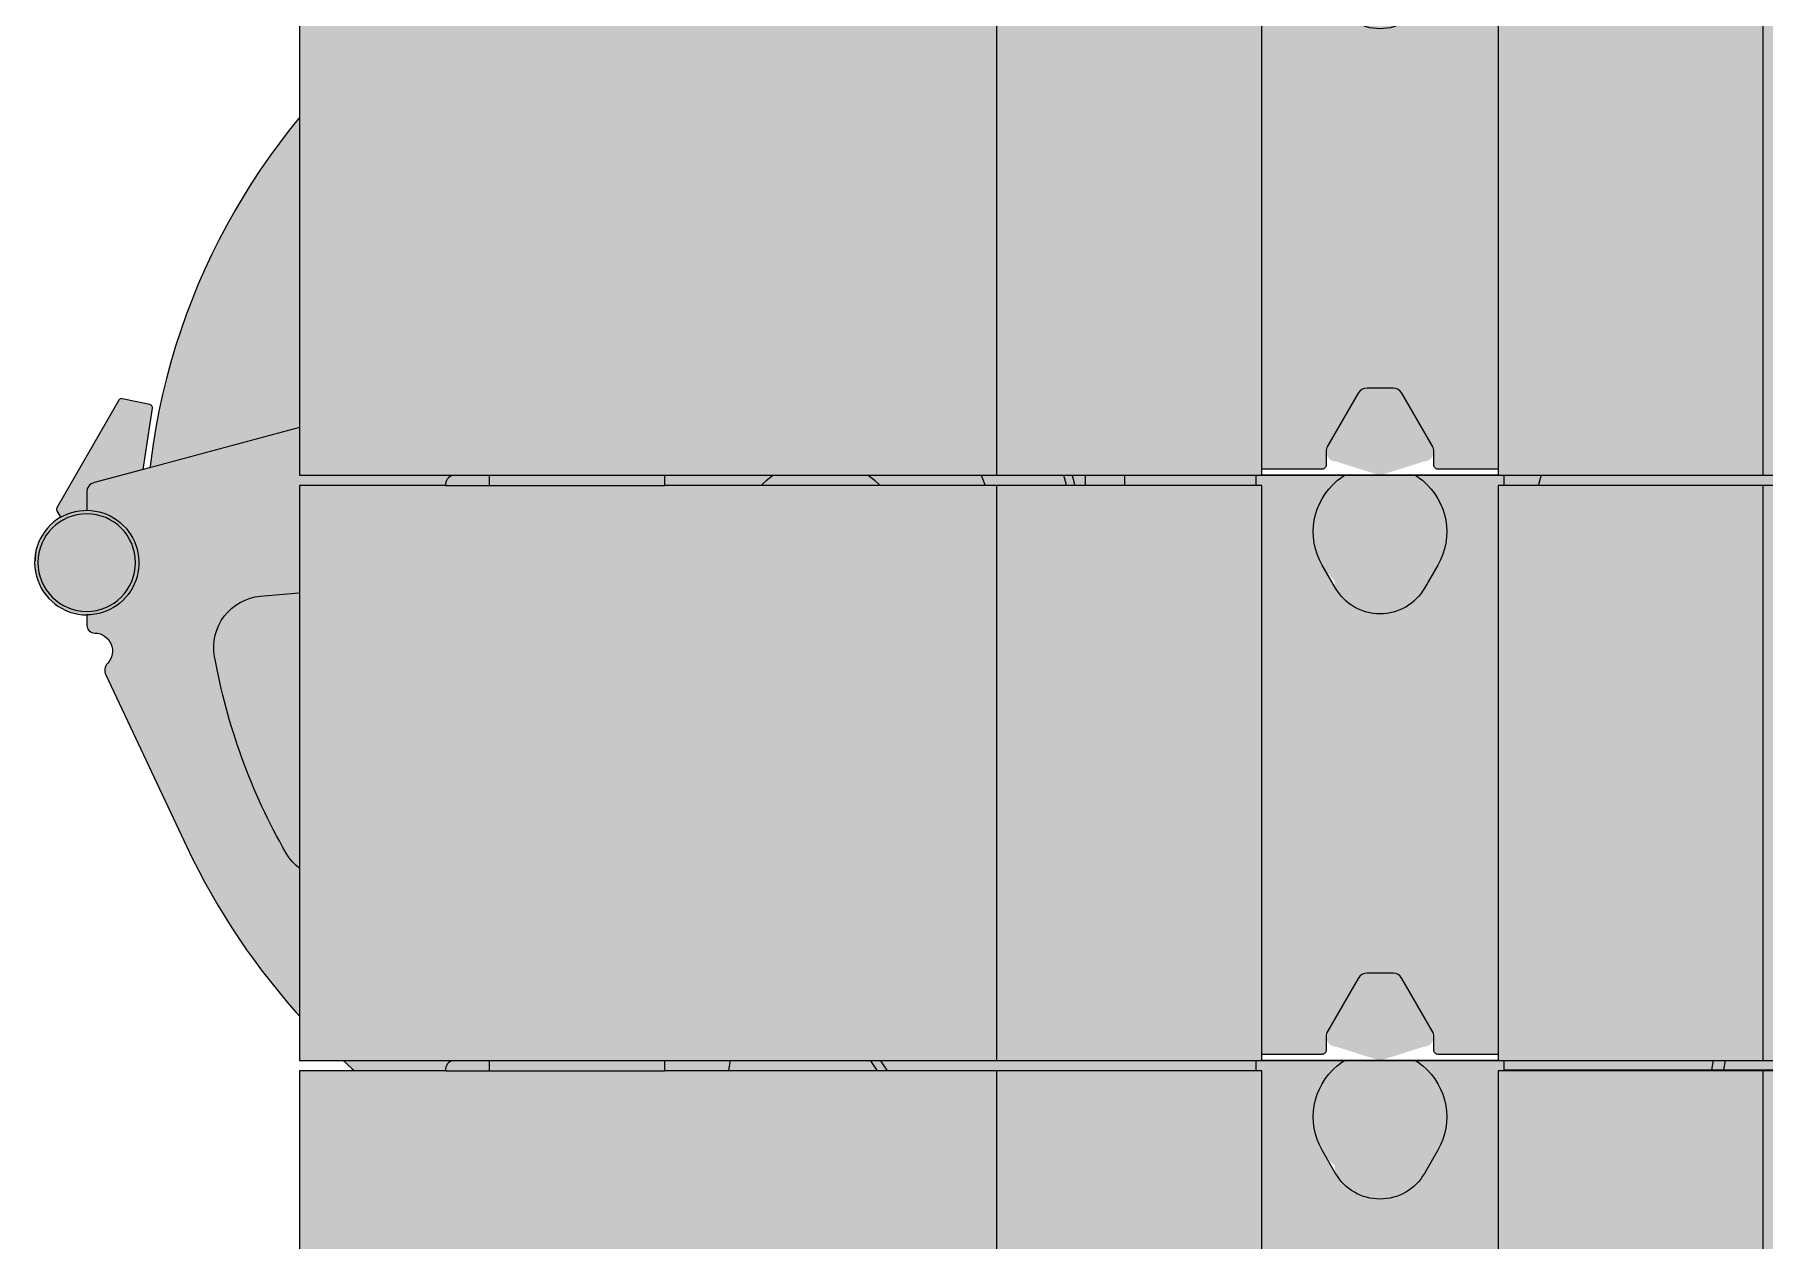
# Model space of a CAD drawing. Header units: millimetres. Extents: x -9400 to 16593, y -27108 to 22430.
# Drawn here: x -9176 to -7490, y 4235 to 5409 of the extents above; entities that cross this region are included whole.
import ezdxf
from ezdxf.enums import TextEntityAlignment as Align

# ---------------------------------------------------------------- set-up
doc = ezdxf.new("R2010")
doc.units = ezdxf.units.MM
doc.set_wipeout_variables(frame=1)
doc.layers.add('Техника LTM 11200-9.1', color=250, linetype='Continuous')
doc.layers.add('Техника LTM 11200-9.1 Штрих', color=7, linetype='Continuous', true_color=0xffd452)
doc.styles.add('arial', font='arial.ttf')

# ---------------------------------------------------------------- blocks, each defined once
blk = doc.blocks.new('LTM 11200-9.1-20240608.130359')
at = {"color": 0, "linetype": 'ByBlock', "lineweight": -2, "ltscale": 50, "transparency": 16777216}
blk.add_wipeout([(663.11405124261, -28.500035047523852), (866.3357770447873, -28.500035047523852), (866.3357770447873, -28.500035047523852), (885.3532714190246, -22.137040465102473), (901.8095068945964, -10.676451200033853), (914.3727092565115, 4.954247400593431), (922.0261606176099, 23.490090370185726), (922.0261606176099, 23.49009037018527), (922.0261606176099, 23.49009037018527), (926.49285737346, 38.6465659824587), (929.8406474686159, 54.088794913961465), (932.0516487619343, 69.73429286625128), (933.11405124261, 85.49948978424777), (933.11405124261, 395.4998559951855), (933.11405124261, 395.4998559951855), (931.2951868913296, 418.2232609785385), (926.7149207420866, 440.55446254871686), (919.4418179003814, 462.1591698279142), (909.58475436761, 482.7139673233107), (909.58475436761, 482.7139673233107), (901.5335856298905, 493.0545790668075), (891.2996510885717, 501.24091848543526), (879.4433818180007, 506.82468497918217), (866.61405124261, 509.50010013581027), (-579.8060359148402, 509.50010013581027), (-579.8060359148402, 509.50010013581027), (-595.873261927001, 508.12588640328727), (-611.8121536618142, 505.67722444736114), (-627.5509426066109, 502.16513992963564), (-643.0187612573901, 497.605446815498), (-867.22383938239, 403.3775415420605), (-867.22383938239, 403.3775415420605), (-894.4313774304507, 384.8007366827112), (-915.4508945467288, 359.4328888114885), (-928.6476569975566, 329.2469108376772), (-932.99532375739, 296.5904321670605), (-932.99532375739, 296.5904321670605), (-932.99532375739, 85.50010013581027), (-932.99532375739, 85.50010013581027), (-929.7457363804692, 53.498314109658395), (-917.3124361257088, 23.83205091796458), (-896.7744596335377, -0.9240725384836423), (-869.9142161357171, -18.621570842527717), (-839.0627992526962, -27.724548558304605), (-831.7228628198901, -28.5001440048145), (-550.88692531989, -28.50012353494094), (-550.8869253198884, 9.49987646505906), (-830.2193551960789, 9.499856104774153), (-830.2193551960789, 9.499856104774153), (-855.2026674764546, 16.460045361188804), (-876.0348106485927, 31.907761627336868), (-889.9508960994121, 53.79274946624969), (-895.1039498577907, 79.21038436698586), (-894.9953237573902, 84.51933420476053), (-894.9953237573902, 296.7475320628855), (-894.9953237573902, 296.7475320628855), (-892.1433431290063, 318.6815717605705), (-883.4036318235228, 339.0003644722724), (-869.4420597423057, 356.155841614727), (-851.3223451592986, 368.84094446786344), (-851.3223451592986, 368.84094446786344), (-629.714922913705, 461.97711857185277), (-629.714922913705, 461.97711857185277), (-617.2370009129315, 465.58059221053713), (-604.5535832880505, 468.37603082995656), (-591.716938710945, 470.3519143597091), (-578.779967305487, 471.5001001358105), (864.4693119527655, 471.5001001358105), (864.4693119527655, 471.5001001358105), (868.1201855672633, 470.52488418405324), (871.48705355553, 468.8090391295143), (874.4215676589118, 466.4281671718795), (876.7944296516541, 463.48717239714847), (876.7944296516541, 463.487172397148), (876.7944296516541, 463.487172397148), (884.4401684461278, 447.3519396265956), (890.0916049595601, 430.4148701159663), (893.6668369816593, 412.9214206487686), (895.1140512426098, 395.1251112236059), (895.1140512426098, 86.1117387830418), (895.1140512426098, 86.11173878304157), (894.1693455879326, 72.85662884691533), (892.2394854759656, 59.708775480642544), (889.3352030119703, 46.741294940379476), (885.4726491412509, 34.02630041468001), (885.4726491412509, 34.02630041468001), (885.4726491412509, 34.02630041468001), (882.4505947661108, 25.70388150234521), (877.2940778154235, 18.50625674580465), (870.3859847216871, 12.967870788961363), (862.2392615578644, 9.499964952476148), (862.2392615578644, 9.499964952476148), (663.11405124261, 9.499964952476148), (663.11405124261, 471.5001001358105), (625.1140512426098, 471.5001001358105), (625.1140512426098, 9.499962182692116), (-512.8869253198883, 9.49987923484332), (-512.8869253198902, 471.5001001358105), (-550.88692531989, 471.5001001358105), (-550.88692531989, -509.5000834464955), (-512.8869253198902, -509.5001001358105), (-512.8869253198902, -28.50012076515486), (625.1140512426098, -28.50003781730811), (625.1140512426098, -434.50010347364173), (663.11405124261, -434.50010347364173)], dxfattribs=at)
at = {"layer": 'Техника LTM 11200-9.1 Штрих', "ltscale": 50, "true_color": 0xd6d6d6, "transparency": 16777216}
h = blk.add_hatch(color=254, dxfattribs=at)
h.dxf.hatch_style = 1
edge = h.paths.add_edge_path()
edge.add_line((663.11405124261, -434.5001034736415), (663.11405124261, -28.50003504752385))
edge.add_line((663.11405124261, -28.50003504752385), (866.3357770447874, -28.50003504752385))
edge.add_arc((853.7047539181737, 40.85202893747203), 70.4929182556944, 280.3220850727277, 345.7417191003494)
edge.add_arc((717.0176829001904, 92.14363459827887), 216.1984853579981, 341.4852557941902, 358.2389265920993)
edge.add_line((933.11405124261, 85.499489784248), (933.11405124261, 395.4998559951855))
edge.add_arc((746.8288306111174, 392.0234031373524), 186.3176565712349, 1.069129140161881, 29.12734800336432)
edge.add_arc((861.6744782827749, 453.7157861874776), 56.00258086652521, 31.1848487420178, 84.93978788966976)
edge.add_line((866.61405124261, 509.5001001358105), (-579.8060359148403, 509.5001001358105))
edge.add_arc((-567.3718192132513, 269.5043339915464), 240.3176595927864, 92.96585110529305, 108.3474701016189)
edge.add_line((-643.01876125739, 497.605446815498), (-867.22383938239, 403.3775415420605))
edge.add_arc((-814.8653849922413, 297.4810454782034), 118.1332960038269, 116.3091944533534, 180.4319600741827)
edge.add_line((-932.99532375739, 296.5904321670605), (-932.99532375739, 85.5001001358105))
edge.add_arc((-823.9255488303661, 80.40959363869294), 109.1885024122451, 177.327829465067, 265.9049372616696)
edge.add_line((-831.72286281989, -28.5001440048145), (-550.88692531989, -28.50012353494094))
edge.add_line((-550.88692531989, -28.50012353494094), (-550.8869253198882, 9.49987646505906))
edge.add_line((-550.8869253198882, 9.49987646505906), (-830.219355196079, 9.499856104774153))
edge.add_arc((-823.9255488303661, 80.40959363869212), 71.18850241224507, 176.6904517720211, 264.9278329117557, ccw=False)
edge.add_line((-894.99532375739, 84.51933420476053), (-894.99532375739, 296.7475320628855))
edge.add_arc((-814.8653849922422, 297.4810454782038), 80.13329600382596, 117.0619718309747, 180.5244737448644, ccw=False)
edge.add_line((-851.3223451592985, 368.8409444678637), (-629.7149229137049, 461.9771185718528))
edge.add_arc((-567.3718192132505, 269.5043339915465), 202.3176595927864, 93.23246924047311, 107.94745379422741, ccw=False)
edge.add_line((-578.7799673054869, 471.5001001358105), (864.4693119527656, 471.5001001358105))
edge.add_arc((861.6744782827742, 453.715786187474), 18.00258086652892, 32.87287973958388, 81.06892016881028, ccw=False)
edge.add_arc((746.8288306111174, 392.0234031373538), 148.3176565712349, 1.198291173293228, 28.804934475665675, ccw=False)
edge.add_line((895.11405124261, 395.1251112236059), (895.11405124261, 86.1117387830418))
edge.add_arc((717.0176829001985, 92.14363459827393), 178.1984853579899, 340.9654529321425, 358.0602068354652, ccw=False)
edge.add_arc((853.7047539181746, 40.85202893747255), 32.49291825569438, 285.22780551301867, 347.8736516238349, ccw=False)
edge.add_line((862.2392615578647, 9.499964952476148), (663.11405124261, 9.499964952476148))
edge.add_line((663.11405124261, 9.499964952476148), (663.11405124261, 471.5001001358105))
edge.add_line((663.11405124261, 471.5001001358105), (625.11405124261, 471.5001001358105))
edge.add_line((625.11405124261, 471.5001001358105), (625.11405124261, 9.499962182691888))
edge.add_line((625.11405124261, 9.499962182691888), (-512.8869253198882, 9.49987923484332))
edge.add_line((-512.8869253198882, 9.49987923484332), (-512.88692531989, 471.5001001358105))
edge.add_line((-512.88692531989, 471.5001001358105), (-550.88692531989, 471.5001001358105))
edge.add_line((-550.88692531989, 471.5001001358105), (-550.88692531989, -509.5000834464954))
edge.add_line((-550.88692531989, -509.5000834464954), (-512.88692531989, -509.5001001358105))
edge.add_line((-512.88692531989, -509.5001001358105), (-512.88692531989, -28.50012076515486))
edge.add_line((-512.88692531989, -28.50012076515486), (625.11405124261, -28.50003781730811))
edge.add_line((625.11405124261, -28.50003781730811), (625.11405124261, -434.5001034736415))
edge.add_line((625.11405124261, -434.5001034736415), (663.11405124261, -434.5001034736415))
at = {"color": 0, "linetype": 'ByBlock', "lineweight": -2, "ltscale": 50, "transparency": 16777216}
blk.add_line((625.11405124261, 9.499962182691888), (625.11405124261, 9.499964952476148), dxfattribs=at)
for points in [[(-578.7799673054869, 471.5001001358105), (864.4693119527656, 471.5001001358105, -0.2134507588765187), (876.7944296516544, 463.4871723971482, -0.1210427082333016), (895.11405124261, 395.1251112236059), (895.11405124261, 86.1117387830418, -0.07472857462661776), (885.4726491412512, 34.02630041468001, -0.2803616929372928), (862.2392615578647, 9.499964952476148), (663.11405124261, 9.499964952476148), (663.11405124261, 471.5001001358105), (625.11405124261, 471.5001001358105), (625.11405124261, 9.499962182691888), (-512.8869253198882, 9.49987923484332)], [(-512.88692531989, -28.50012076515486), (625.11405124261, -28.50003781730811), (625.11405124261, -434.5001034736415), (663.11405124261, -434.5001034736415), (663.11405124261, -28.50003504752385), (866.3357770447874, -28.50003504752385, 0.2934610371530077), (922.02616061761, 23.4900903701855, 0.07323217318538434), (933.11405124261, 85.499489784248), (933.11405124261, 395.4998559951855, 0.1230424263979507), (909.58475436761, 482.7139673233105, 0.2389481382671551), (866.61405124261, 509.5001001358105), (-579.8060359148403, 509.5001001358105, 0.06721592717904355)]]:
    blk.add_lwpolyline(points, format="xyb", dxfattribs=at)
for points in [[(625.11405124261, -28.50003781730811), (625.11405124261, 9.499962182691888)], [(663.11405124261, -28.50003504752385), (663.11405124261, 9.499964952476148)]]:
    blk.add_lwpolyline(points, dxfattribs=at)
blk = doc.blocks.new('LTM 11200-9.1-20240608.130851')
at = {"color": 0, "linetype": 'ByBlock', "lineweight": -2, "ltscale": 50, "transparency": 16777216}
blk.add_wipeout([(1058.2404622194922, 879.0006131459648), (1044.0302557499924, 956.8583137556751), (1020.5751122950926, 1032.4467239628439), (988.214360581834, 1104.6722960318134), (947.4161679742763, 1172.4901328602896), (898.7707674330367, 1234.919104646789), (842.9819185353603, 1291.0560430279415), (780.8567260903008, 1340.0888073371407), (713.2939636444823, 1381.308033953212), (641.2710708038564, 1414.1173987596944), (565.8300124829574, 1438.0422442463396), (488.06220465781007, 1452.7364464434004), (409.09272470365136, 1457.9874223438273), (330.064034748646, 1453.7192053703347), (252.11945352003576, 1439.9935443941304), (176.38661579775126, 1417.0090104056576), (103.96115876980974, 1385.09812376127), (35.89087130119469, 1344.7225435663395), (-26.839464569117183, 1296.4663887906531), (-83.32232060286867, 1241.0277877404133), (-132.74055169606964, 1179.2087781417786), (-174.3792176275403, 1111.9037039527952), (-207.63592619561467, 1040.086276768613), (-232.02954810745058, 964.7954890043751), (-247.20717754146693, 887.120582651674), (-252.94923768351038, 808.1852910676033), (-249.1726573742705, 729.1315817725614), (-235.93207291095706, 651.1031354519597), (-213.41903761661177, 575.2288001733378), (-181.95925061232316, 502.60626018896437), (-142.00784488406651, 434.2861555895612), (-94.14280281235233, 371.25688255226396), (-39.05659442308985, 314.4302940796848), (22.4538406697651, 264.6285080994128), (89.49862269720131, 222.57201377296326), (161.10780574591294, 188.86924808180322), (236.24541009677972, 164.00779348739673), (313.8244098833304, 148.3473240099055), (392.7224592417141, 142.11440177558018), (471.79812943983836, 145.3991993118915), (549.9074220809423, 158.1541950094013), (625.9203194828526, 180.19486062330168), (698.7371327963558, 211.20233086844632), (767.304411352248, 250.72801648648135), (830.6301830743954, 298.2000940472079), (887.7983054736808, 352.9317785953506), (937.9817196050876, 414.1312594612275), (980.4544152411138, 480.9131554926115), (1014.6019341597555, 552.3113239833934), (1039.9302595945612, 627.2928379905519), (1056.0729632418881, 704.7729298276919), (1062.7965064286443, 783.63068454562), (1063.000150728079, 799.9999999999999)], dxfattribs=at)
at = {"layer": 'Техника LTM 11200-9.1 Штрих', "ltscale": 50, "true_color": 0xadadad, "transparency": 16777216}
h = blk.add_hatch(color=253, dxfattribs=at)
h.dxf.hatch_style = 1
edge = h.paths.add_edge_path()
edge.add_arc((405, 800), 658.0001507280786, 0, 360)
at = {"color": 0, "linetype": 'ByBlock', "lineweight": -2, "ltscale": 50, "transparency": 16777216}
blk.add_circle((405, 800), 658.0001507280786, dxfattribs=at)
blk.add_wipeout([(1022.8146851898641, 508.8058813024984), (984.1908195091744, 438.0234888882769), (937.4941594154843, 372.28634556659654), (883.3755655992832, 312.51069936048907), (822.5893460832145, 259.52970660888855), (755.9827426341864, 214.08181938643702), (746.5000000000001, 208.50464921478124), (570.1669743651873, 106.69872939752531), (570.1669743651873, 106.69872939752531), (564.3011459834474, 103.80602296116604), (558.1079266203194, 101.70370827226702), (551.6932839761935, 100.42775651802822), (545.1669743651875, 99.99999958672583), (333.2037587267697, 99.99999958672583), (333.2037587267697, 99.99999958672583), (322.7616633491655, 100.68441067681943), (312.4982351185676, 102.72593348359828), (302.58908413756234, 106.08963698582147), (293.2037587267697, 110.71796728397044), (249.80724037729686, 135.77295883494662), (247.1085948277472, 137.84353386905786), (238.00004300582822, 124.33952006930485), (231.06887776225648, 128.37000860151602), (231.06887776225648, 128.37000860151602), (227.04815571655843, 120.46910382345732), (225.50952286565047, 111.73851901882813), (226.58707054291403, 102.93912170515205), (230.18689083214878, 94.83777638687775), (230.18689083214878, 94.83777638687775), (237.33610094235684, 76.12090898145584), (236.5632686927235, 56.10004334118048), (227.99249002392452, 37.98998857366246), (213.00000000085885, 24.698729281168426), (149.59075555553153, -11.910615071800066), (149.59075555553153, -11.910615071800066), (140.45979071918038, -17.86869502349964), (132.03173479397645, -24.785421769234745), (124.40677480764464, -32.57857394023563), (117.67555112663854, -41.15551181513001), (98.29824531744816, -68.82917248255376), (98.29824531744816, -68.82917248255376), (75.26067977540669, -93.46566269314076), (46.2770706606168, -110.71780686948091), (13.637296342668861, -119.22258249695233), (-20.07990590306767, -118.30806146368832), (-52.21067555460385, -108.04649639786635), (-80.21648974779363, -89.24861227819156), (-84.81372132690736, -84.89188827354519), (-266.21197882881097, 96.50635134539334), (-336.9998161347902, 165.94530796751496), (-866.0808936206032, 165.94529501162287), (-1167.4151198584586, 90.81423419382213), (-1167.4151198584586, 90.81423419382213), (-1189.9263396927408, 83.5541538481209), (-1211.252911146627, 73.3247288850198), (-1231.0052360360235, 60.31283253909305), (-1248.8224748361538, 44.75616880317125), (-1394.2893218785466, -100.71067823920794), (-1394.2893218785466, -100.71067823920794), (-1419.1402423043805, -118.86440595526665), (-1448.3346599652068, -128.60155407189723), (-1479.107495437005, -128.99989190038445), (-1508.5441732289949, -120.02169182628722), (-1533.8566688284163, -102.51730259017745), (-1552.647569772184, -78.144610541053), (-1563.137140832761, -49.21201689711779), (-1564.999999997206, -30.00000012056239), (-1564.999999997206, 32.03240227841911), (-1564.999999997206, 32.03240227841911), (-1564.5717846438058, 45.11302812434451), (-1563.2889722704817, 58.13764072222398), (-1561.1570560767468, 71.05046668143518), (-1558.185165255025, 83.79621129890461), (-1558.185165255025, 83.79621129890461), (-1497.3627447226027, 310.7885749652339), (-1497.3627447226027, 414.31619300623424), (-1542.9555495745446, 584.470857173292), (-1542.9555495745446, 584.470857173292), (-1543.936053519791, 608.461679800803), (-1535.5973357940213, 630.9780459601386), (-1519.2269967959937, 648.5431522627202), (-1497.3528178603049, 658.4447306329009), (-1484.999999997206, 659.9999998794372), (-1214.1711635447755, 659.9999998800997), (-1212.266426014132, 664.0847226964108), (-586.4521676169243, 891.8624849330811), (-580.417075531681, 895.3493390504516), (-582.9999999933059, 918.7466979436579), (-582.9999999932043, 1116.6787891924034), (-582.9999999932043, 1116.6787891924034), (-584.0546843466733, 1126.894271376905), (-587.1742430436698, 1136.6787891924798), (-592.2270700942952, 1145.6195595252746), (-598.9999999933059, 1153.3393947521693), (-598.9999999933059, 1153.3393947521693), (-608.4134335164599, 1165.1949778063865), (-613.8473488286036, 1179.3243848934064), (-614.8036414664814, 1194.4324319095174), (-611.1946520530619, 1209.134226890543), (-602.6337336723807, 1221.9451399321845), (-561.4805234425294, 1259.945262046793), (-463.7308086437405, 1325.943190667342), (-460.373381919082, 1320.9704966501597), (-290.7512852860382, 1435.4946878507328), (-290.7512852860382, 1435.4946878507328), (-270.56411008210773, 1443.4447842832144), (-248.90989242731666, 1442.095364497208), (-229.86591428386092, 1431.7005113250118), (-217.01797449290086, 1414.2174761443632), (-213.70944349130147, 1403.6885348039798), (-185.4872354327525, 1259.9452079621262), (-174.99933955306176, 1190.0000716171055), (-197.77568135003082, 1105.0000003118914), (-263.90168330304357, 922.218455406168), (-264.77506260671714, 904.9999188997974), (-248.1610642772283, 904.9998882795337), (-47.169552377104765, 949.5586309888606), (-48.035310832841816, 953.463815017298), (-39.522644188124104, 955.3512123411349), (-36.34876389497356, 964.1194641674813), (-39.832599257904576, 963.3470056844965), (-43.472375672790776, 965.0062863062774), (-43.472375672790776, 965.0062863062778), (-14.519369376413977, 1027.0118794895586), (22.75556361547754, 1084.4013343576655), (67.63156944735653, 1136.064805593982), (119.24079835456735, 1181.0031817463494), (176.5851878685158, 1218.347406880646), (183.60325356194545, 1222.1770722035), (207.91959879148646, 1359.464521062386), (207.91959879148646, 1359.464521062386), (216.63099661133242, 1381.6031213800295), (233.26160608738843, 1398.6157315399935), (255.19669777214574, 1407.8275624536225), (278.9875507847177, 1407.790294046417), (300.893674192233, 1398.5097858030774), (317.4709016196192, 1381.4451555164085), (324.9712084163622, 1364.470585244024), (349.345262915842, 1273.138480987691), (349.345262915842, 1273.138480987691), (416.97240093037453, 1276.0009091891645), (484.3326282172951, 1269.3508662494853), (550.0945321847912, 1253.319793989184), (612.9582919959926, 1228.2245555235947), (671.6813702552798, 1194.5611722860356), (725.1030724553241, 1152.9950198865774), (772.1674887536267, 1104.347676590717), (811.9443646215175, 1049.5806843651478), (843.6474878455501, 989.7765434626401), (855.1628487252749, 961.3810551581553), (851.3872958889551, 959.4188885699989), (849.6861621805294, 953.0699312872314), (849.6861621805294, 953.0699312872314), (851.8981973749048, 947.7762425973699), (853.8916018024654, 942.3964118905076), (855.6630313536405, 936.9394643012827), (857.209514301052, 931.4145543346242), (1065.1435528585716, 875.6988663762461), (1056.0825285997855, 935.3386157858765), (1056.0825285997855, 935.3386157858765), (1056.0718364792433, 936.5058050074301), (1056.5074066387501, 937.5887286596319), (1057.3233012576277, 938.423450751852), (1058.3960079420654, 938.8836087350649), (1085.4424885511692, 944.6325156586097), (1085.4424885511692, 944.6325156586097), (1086.3798090134253, 944.6816385424938), (1087.2864335528454, 944.4387092293057), (1088.0736154426916, 943.9275073328079), (1088.664299834971, 943.1980728563797), (1088.664299834971, 943.1980728563797), (1149.1339744502334, 838.4615241056019), (1149.1339744502334, 838.4615241056019), (1149.433675717747, 837.7379812409097), (1149.535898238879, 836.9615241056019), (1149.433675717747, 836.1850669702942), (1149.1339744502334, 835.4615241056019), (1145.4999998540152, 829.167295471547), (1145.4999998540152, 829.167295471547), (1161.6138842228509, 814.2902655188893), (1170.0033489849, 794.0269940487935), (1169.1216395659292, 772.1133937474976), (1159.131315570827, 752.5896462553444), (1141.8742798832418, 739.0553191962742), (1120.5321894556198, 734.0057186334905), (1120.0000000000002, 733.9999999995491), (1119.9500119273184, 723.9575171348117), (1119.9500119273184, 723.9575171348117), (1119.2556315460592, 721.0372419363359), (1117.5338633460915, 718.5784443411092), (1115.0271046165487, 716.927283531081), (1112.0882666962282, 716.3162164097305), (1112.0882666962282, 716.3162164097305), (1102.572187305355, 713.3164701606336), (1096.242173974358, 705.6038068228643), (1095.1559563197188, 695.6854210802587), (1099.666636636965, 686.785533013099), (1099.666636636965, 686.785533013099), (1101.372819154572, 684.3357618222624), (1102.2798164627127, 681.4915055831259), (1102.3067929916222, 678.5062568602), (1101.4513444749757, 675.6460740852347)], dxfattribs=at)
at = {"layer": 'Техника LTM 11200-9.1 Штрих', "ltscale": 50, "transparency": 16777216}
h = blk.add_hatch(color=256, dxfattribs=at)
h.dxf.hatch_style = 1
edge = h.paths.add_edge_path()
edge.add_line((-580.4170755316809, 895.3493390504518), (-582.9999999933061, 918.7466979436576))
edge.add_line((-582.9999999933061, 918.7466979436576), (-582.9999999932043, 1116.678789192403))
edge.add_arc((-632.9999999932181, 1116.678789192422), 50.00000000001387, 359.9999999999787, 407.1563569565559)
edge.add_arc((-565.000120573197, 1190.000552019079), 50.00032252627066, 157.5007692112082, 227.1568881668728, ccw=False)
edge.add_line((-611.1946520530619, 1209.134226890543), (-602.6337336723809, 1221.945139932184))
edge.add_line((-602.6337336723809, 1221.945139932184), (-561.4805234425294, 1259.945262046793))
edge.add_line((-561.4805234425294, 1259.945262046793), (-463.7308086437406, 1325.943190667342))
edge.add_line((-463.7308086437406, 1325.943190667342), (-460.373381919082, 1320.970496650159))
edge.add_line((-460.373381919082, 1320.970496650159), (-290.7512852860382, 1435.494687850733))
edge.add_arc((-262.772729246958, 1394.05557104104), 49.99999999999322, 11.108017301250584, 124.0261430752096, ccw=False)
edge.add_line((-213.7094434913015, 1403.68853480398), (-185.4872354327526, 1259.945207962126))
edge.add_line((-185.4872354327526, 1259.945207962126), (-174.9993395530619, 1190.000071617105))
edge.add_line((-174.9993395530619, 1190.000071617105), (-197.7756813500309, 1105.000000311891))
edge.add_line((-197.7756813500309, 1105.000000311891), (-263.9016833030437, 922.2184554061678))
edge.add_line((-263.9016833030437, 922.2184554061678), (-264.7750626067173, 904.9999188997972))
edge.add_line((-264.7750626067173, 904.9999188997972), (-248.1610642772284, 904.9998882795335))
edge.add_line((-248.1610642772284, 904.9998882795335), (-47.16955237710499, 949.5586309888604))
edge.add_line((-47.16955237710499, 949.5586309888604), (-48.03531083284179, 953.4638150172977))
edge.add_line((-48.03531083284179, 953.4638150172977), (-39.5226441881241, 955.3512123411347))
edge.add_line((-39.5226441881241, 955.3512123411347), (-36.34876389497367, 964.119464167481))
edge.add_line((-36.34876389497367, 964.119464167481), (-39.8325992579048, 963.3470056844963))
edge.add_line((-39.8325992579048, 963.3470056844963), (-43.4723756727908, 965.0062863062776))
edge.add_arc((415.8026127566113, 788.314055984792), 492.0911086910719, 118.15526594256019, 158.9572722602886, ccw=False)
edge.add_line((183.6032535619452, 1222.1770722035), (207.9195987914864, 1359.464521062386))
edge.add_arc((267.0000000040711, 1349.000000406384), 59.99999999999896, 14.94211658299082, 169.9557513558511, ccw=False)
edge.add_line((324.9712084163621, 1364.470585244024), (349.3452629158419, 1273.138480987691))
edge.add_arc((403.468572449409, 794.7359564100223), 481.4543676789662, 20.250701444889614, 96.45462241513741, ccw=False)
edge.add_line((855.1628487252747, 961.3810551581555), (851.3872958889551, 959.4188885699987))
edge.add_line((851.3872958889551, 959.4188885699987), (849.6861621805292, 953.0699312872312))
edge.add_arc((721.5736582162062, 896.427483081672), 140.0756246130215, 14.464063967173502, 23.851684483171596, ccw=False)
edge.add_line((857.209514301052, 931.414554334624), (1065.143552858572, 875.6988663762459))
edge.add_line((1065.143552858572, 875.6988663762459), (1056.082528599785, 935.3386157858768))
edge.add_arc((1059.019743014527, 935.9491659328432), 3.000000000021402, 102.00000000008919, 191.7426827601826, ccw=False)
edge.add_line((1058.396007942065, 938.8836087350646), (1085.442488551169, 944.6325156586099))
edge.add_arc((1086.066223623565, 941.6980728563182), 3.000000000076388, 30.000000000509317, 101.99999999856522, ccw=False)
edge.add_line((1088.664299834971, 943.1980728563794), (1149.133974450233, 838.4615241056017))
edge.add_arc((1146.535898238875, 836.9615241056017), 3.000000000003791, -29.99999999995822, 29.99999999995822, ccw=False)
edge.add_line((1149.133974450233, 835.4615241056017), (1145.499999854015, 829.1672954715468))
edge.add_arc((1119.717291720084, 785.0757513592317), 51.07653375991452, -89.6828666162587, 59.682866743838076, ccw=False)
edge.add_line((1120, 733.9999999995489), (1119.950011927318, 723.9575171348115))
edge.add_arc((1111.958010018946, 724.3151559143179), 8.000000000001785, 270.9329359570003, 357.4377469804834, ccw=False)
edge.add_arc((1112.373203177852, 698.8185362434557), 17.49999999999425, 90.93293595723071, 223.440441615247)
edge.add_arc((1092.405741470709, 679.9095311671821), 10.00000000001979, -25.23587212120958, 43.44044161510902, ccw=False)
edge.add_line((1101.451344474975, 675.6460740852344), (1022.814685189864, 508.8058813024982))
edge.add_arc((404.9999999999447, 799.9999999996116), 683.0000000000784, 300.00000000000153, 334.76412787873187, ccw=False)
edge.add_line((746.5, 208.5046492147812), (570.1669743651873, 106.6987293975253))
edge.add_arc((545.1669743652722, 149.9999995862693), 49.9999999995437, 269.9999999999028, 300.0000000001897, ccw=False)
edge.add_line((545.1669743651873, 99.99999958672561), (333.2037587267696, 99.99999958672561))
edge.add_arc((333.2037587267549, 179.9999995866729), 79.99999999994725, 239.99999999999028, 270.00000000001046, ccw=False)
edge.add_line((293.2037587267696, 110.7179672839702), (249.8072403772967, 135.7729588349466))
edge.add_line((249.8072403772967, 135.7729588349466), (247.1085948277469, 137.8435338690579))
edge.add_line((247.1085948277469, 137.8435338690579), (238.000043005828, 124.3395200693049))
edge.add_line((238.000043005828, 124.3395200693049), (231.0688777622563, 128.370008601516))
edge.add_arc((255.5289223529326, 110.9489289364267), 30.02978185194257, 144.5405421442177, 212.4460897317829)
edge.add_arc((188.0000002987952, 67.99999959577755), 49.99999995962036, -60.00000036751169, 32.46304606375372, ccw=False)
edge.add_line((213.0000000008586, 24.6987292811682), (149.5907555555314, -11.91061507179984))
edge.add_arc((199.5907555558192, -98.51315545055843), 100.0000000004165, 120.0000000000526, 144.9999999999406)
edge.add_line((117.6755511266383, -41.15551181513001), (98.29824531744816, -68.82917248255399))
edge.add_arc((2.792403641649344e-09, -1.203608661626276e-07), 120.0000000000197, 225.0263905758951, 324.9999999999672, ccw=False)
edge.add_line((-84.8137213269074, -84.89188827354519), (-266.211978828811, 96.50635134539334))
edge.add_line((-266.211978828811, 96.50635134539334), (-336.9998161347903, 165.945307967515))
edge.add_line((-336.9998161347903, 165.945307967515), (-866.0808936206031, 165.9452950116229))
edge.add_line((-866.0808936206031, 165.9452950116229), (-1167.415119858459, 90.8142341938219))
edge.add_arc((-1125.078788128738, -78.98751790406993), 174.9999999995511, 103.9999999999621, 135.0000000000405)
edge.add_line((-1248.822474836154, 44.75616880317102), (-1394.289321878547, -100.7106782392075))
edge.add_arc((-1464.999999997211, -30.00000012056844), 99.9999999999954, 179.9999999999967, 315.00000000001006, ccw=False)
edge.add_line((-1564.999999997206, -30.00000012056262), (-1564.999999997206, 32.03240227841889))
edge.add_arc((-1364.999999823274, 32.03240225552118), 200.0000001739318, 165.0000000065658, 179.9999999934403, ccw=False)
edge.add_line((-1558.185165255025, 83.79621129890438), (-1497.362744722603, 310.7885749652341))
edge.add_line((-1497.362744722603, 310.7885749652341), (-1497.362744722603, 414.3161930062342))
edge.add_line((-1497.362744722603, 414.3161930062342), (-1542.955549574544, 584.4708571732917))
edge.add_arc((-1483.583199471746, 598.9128505996747), 61.10357707087991, 91.32862869935201, 193.6713713006494, ccw=False)
edge.add_line((-1484.999999997206, 659.9999998794374), (-1214.171163544775, 659.9999998800995))
edge.add_line((-1214.171163544775, 659.9999998800995), (-1212.266426014132, 664.0847226964106))
edge.add_line((-1212.266426014132, 664.0847226964106), (-586.4521676169243, 891.8624849330809))
edge.add_line((-586.4521676169243, 891.8624849330809), (-580.4170755316809, 895.3493390504518))
edge = h.paths.add_edge_path(flags=16)
edge.add_arc((-1483.583199471745, 598.9128505996723), 23.68590583330883, 0, 360)
edge = h.paths.add_edge_path(flags=16)
edge.add_arc((-564.9998938104254, 1190.000396555639), 24.98532544525852, 0, 360)
edge = h.paths.add_edge_path(flags=16)
edge.add_arc((-262.772729252727, 1394.05557102483), 40.00000000000058, 0, 360)
edge = h.paths.add_edge_path(flags=16)
edge.add_arc((404.9999999999059, 799.9999999995792), 600.0000000000871, 330.2159085704574, 349.7840914295442)
edge.add_arc((946.2805206745068, 702.4530987759396), 49.99999999999473, 349.784091429557, 444.9999999999921)
edge.add_line((950.6383078118961, 752.262833680521), (876.4853850729269, 758.7503737875377))
edge.add_arc((869.5129256531076, 679.0547979402111), 79.9999999999876, 84.99999999999444, 165.4059317731501)
edge.add_arc((404.9999999995454, 799.9999999997111), 400.0000000004761, 334.5940682268666, 345.40593177313633, ccw=False)
edge.add_arc((838.5796227883003, 594.0662468099813), 79.99999999999015, 154.5940682268698, 235.0000000000138)
edge.add_line((792.693507880238, 528.5340832668589), (853.6680526835553, 485.8392473566491))
edge.add_arc((882.3468745010952, 526.796849571106), 49.99999999999883, 235.0000000000164, 330.2159085704735)
edge = h.paths.add_edge_path(flags=16)
edge.add_arc((405.0000000001419, 799.9999999992107), 599.9999999996397, 285.215908570449, 304.7840914295528)
edge.add_arc((718.7670513541742, 348.2807979674775), 50.00000000001263, 304.7840914295592, 399.9999999999933)
edge.add_line((757.0692735101366, 380.4201784518082), (709.2226225994818, 437.4415965682128))
edge.add_arc((647.9390671499491, 386.0185877932582), 80.00000000003133, 40.00000000001059, 120.4059317731378)
edge.add_arc((405.0000000013254, 799.9999999965881), 399.9999999967466, 289.5940682268241, 300.40593177318897, ccw=False)
edge.add_arc((565.9699381023787, 347.7957551860823), 80.0000000000209, 109.5940682268652, 189.999999999987)
edge.add_line((487.1853178613783, 333.9039009727421), (500.1110239778354, 260.5985788687831))
edge.add_arc((549.3514116284765, 269.2809877521754), 50.00000000003817, 190.0000000000456, 285.2159085704087)
at = {"layer": 'Техника LTM 11200-9.1 Штрих', "ltscale": 50, "true_color": 0xadadad, "transparency": 16777216}
h = blk.add_hatch(color=253, dxfattribs=at)
h.dxf.hatch_style = 1
edge = h.paths.add_edge_path()
edge.add_arc((404.9999999999059, 799.9999999995792), 600.0000000000871, 330.2159085704574, 349.7840914295442)
edge.add_arc((946.2805206745068, 702.4530987759396), 49.99999999999473, 349.784091429557, 444.9999999999921)
edge.add_line((950.6383078118961, 752.262833680521), (876.4853850729269, 758.7503737875377))
edge.add_arc((869.5129256531076, 679.0547979402111), 79.9999999999876, 84.99999999999444, 165.4059317731501)
edge.add_arc((404.9999999995454, 799.9999999997111), 400.0000000004761, 334.5940682268666, 345.40593177313633, ccw=False)
edge.add_arc((838.5796227883003, 594.0662468099813), 79.99999999999015, 154.5940682268698, 235.0000000000138)
edge.add_line((792.693507880238, 528.5340832668589), (853.6680526835553, 485.8392473566491))
edge.add_arc((882.3468745010952, 526.796849571106), 49.99999999999883, 235.0000000000164, 330.2159085704735)
edge = h.paths.add_edge_path()
edge.add_arc((405.0000000001419, 799.9999999992107), 599.9999999996397, 285.215908570449, 304.7840914295528)
edge.add_arc((718.7670513541742, 348.2807979674775), 50.00000000001263, 304.7840914295592, 399.9999999999933)
edge.add_line((757.0692735101366, 380.4201784518082), (709.2226225994818, 437.4415965682128))
edge.add_arc((647.9390671499491, 386.0185877932582), 80.00000000003133, 40.00000000001059, 120.4059317731378)
edge.add_arc((405.0000000013254, 799.9999999965881), 399.9999999967466, 289.5940682268241, 300.40593177318897, ccw=False)
edge.add_arc((565.9699381023787, 347.7957551860823), 80.0000000000209, 109.5940682268652, 189.999999999987)
edge.add_line((487.1853178613783, 333.9039009727421), (500.1110239778354, 260.5985788687831))
edge.add_arc((549.3514116284765, 269.2809877521754), 50.00000000003817, 190.0000000000456, 285.2159085704087)
at = {"color": 0, "linetype": 'ByBlock', "lineweight": -2, "ltscale": 50, "transparency": 16777216}
for points in [[(-561.4805234425294, 1259.945262046793), (-463.7308086437406, 1325.943190667342)], [(399.1446562760393, 1163.724385838374), (422.4383700426697, 1076.79106139396)], [(-316.9999995073558, 899.7180285227641), (-316.9999995075341, 1068.000000302738), (-308.9999995075341, 1068.000000302738), (-308.9999995075341, 896.4698516043827)], [(-47.16955237710499, 949.5586309888604), (257.579877297685, 1017.11995301643), (259.3113942092023, 1009.309584959468), (-301.0064016893011, 885.0901202243112)], [(-248.1610642772284, 904.9998882795335), (-290.3469219265098, 895.6475061088131), (-301.1817210830086, 885.7192418774739)], [(-578.692605550852, 881.9166012864007), (-474.6631106426939, 290.9453741078032)], [(-463.1237032900099, 290.9453503207478), (-568.9684167261512, 891.2205493339152)], [(247.1086972399353, 137.843455291817), (543.5796963783068, 577.3800173208874), (536.9473957978771, 581.8535605486541), (232.8993325271003, 131.0837693632348)], [(492.2046209589826, 560.4072730444805), (502.8162513699499, 531.252058106722)], [(-336.9998161347903, 165.945307967515), (-111.9993395530619, 165.9452925643709), (-111.9993395530619, 315.945323081949), (-171.9993395530619, 315.945323081949), (-172.0000003730092, 290.945302047825), (-1288.000000375294, 290.9453020479414), (-1288.000316115562, 240.945323081949), (-1348.000316115562, 240.945323081949), (-1348.000316115562, 90.9452925643709), (-1288.000316115562, 90.9452925643709), (-1288.000316115562, 165.9452907220402), (-866.0808936206031, 165.9452950116229)], [(-172.0000003730092, 290.945302047825), (-172.0000003760215, 165.9453020682267)], [(-1288.000316115562, 240.945323081949), (-172.0000003730238, 240.945302047825)]]:
    blk.add_lwpolyline(points, dxfattribs=at)
for points in [[(-213.7094434913015, 1403.68853480398), (-185.4872354327526, 1259.945207962126), (-174.9993395530619, 1190.000071617105), (-197.7756813500309, 1105.000000311891), (-263.9016833030437, 922.2184554061678), (-264.7750626067173, 904.9999188997972), (-248.1610642772284, 904.9998882795335), (-47.16955237710499, 949.5586309888604), (-48.03531083284179, 953.4638150172977), (-39.5226441881241, 955.3512123411347), (-36.34876389497367, 964.119464167481), (-39.8325992579048, 963.3470056844963), (-43.4723756727908, 965.0062863062776, -0.1799374369169263), (183.6032535619452, 1222.1770722035), (207.9195987914864, 1359.464521062386, -0.8026826711769395)], [(324.9712084163621, 1364.470585244024), (349.3452629158419, 1273.138480987691, -0.3453231844915923), (855.1628487252747, 961.3810551581555), (851.3872958889551, 959.4188885699987), (849.6861621805292, 953.0699312872312, -0.04098414566004571), (857.209514301052, 931.414554334624), (1065.143552858572, 875.6988663762459), (1056.082528599785, 935.3386157858768, -0.4128987801471817), (1058.396007942065, 938.8836087350646), (1085.442488551169, 944.6325156586099, -0.3249196962235221), (1088.664299834971, 943.1980728563794), (1149.133974450233, 838.4615241056017, -0.2679491924307318), (1149.133974450233, 835.4615241056017), (1145.499999854015, 829.1672954715468, -0.7629392997619346), (1120, 733.9999999995489), (1119.950011927318, 723.9575171348115, -0.3964571187066746), (1112.088266696228, 716.3162164097303, 0.6525604275949679), (1099.666636636965, 686.7855330130988, -0.3089604114321619), (1101.451344474975, 675.6460740852344), (1022.814685189864, 508.8058813024982, -0.1528613201146022), (746.5, 208.5046492147812), (570.1669743651873, 106.6987293975253, -0.1316524975886691)], [(293.2037587267696, 110.7179672839702), (249.8072403772967, 135.7729588349466), (247.1085948277469, 137.8435338690579), (238.000043005828, 124.3395200693049, 1.110223024625157e-16), (231.0688777622563, 128.370008601516, 0.3052800898424828), (230.1868908321485, 94.83777638687752, -0.4268613245816786)], [(213.0000000008586, 24.6987292811682, 1.110223024625157e-16), (149.5907555555314, -11.91061507179984, 0.1095178116827467)], [(117.6755511266383, -41.15551181513001, 1.110223024625157e-16), (98.29824531744816, -68.82917248255399, -0.4661674763963348)], [(-84.8137213269074, -84.89188827354519, 1.110223024625157e-16), (-266.211978828811, 96.50635134539334, 1.110223024625157e-16), (-336.9998161347903, 165.945307967515, 1.110223024625157e-16), (-866.0808936206031, 165.9452950116229, 1.110223024625157e-16), (-1167.415119858459, 90.8142341938219, 0.1360940270824719)], [(-1248.822474836154, 44.75616880317102, 1.110223024625157e-16), (-1394.289321878547, -100.7106782392075, -0.6681786379193838)], [(-1564.999999997206, -30.00000012056262, 1.110223024625157e-16), (-1564.999999997206, 32.03240227841889, -0.06554346275772166)], [(-1558.185165255025, 83.79621129890438, 1.110223024625157e-16), (-1497.362744722603, 310.7885749652341, 1.110223024625157e-16), (-1497.362744722603, 414.3161930062342, 1.110223024625157e-16), (-1542.955549574544, 584.4708571732917, -0.478812575144597)], [(-1484.999999997206, 659.9999998794374, 1.110223024625157e-16), (-1214.171163544775, 659.9999998800995, 1.110223024625157e-16), (-1212.266426014132, 664.0847226964106, 1.110223024625157e-16), (-586.4521676169243, 891.8624849330809)], [(349.3452629158419, 1273.138480987691), (379.9184699956095, 1158.572800116381), (433.9179860537988, 1173.04187134502, -0.4142135623751131), (440.0417103988584, 1169.506337418483), (460.7472337469808, 1092.232271245681, -0.4142135623689082), (457.2116998204438, 1086.108546900621), (403.1198535123549, 1071.614680560382), (404.9997743016283, 1055.999980255558)], [(90.96495268368744, 980.1823135126906, 0.1843699664069202), (156.5390170372193, 1069.380963070755), (183.6032535619452, 1222.1770722035)], [(379.9184699956095, 1158.572800116381), (360.5076231896237, 1153.371624164312, 0.4142135623724224), (356.9720892630867, 1147.247899819253), (378.4540697367629, 1067.076056164951, 0.4212631373558948), (380.9035594747984, 1065.661842594331), (403.1198438530118, 1071.614716609547)], [(625.5584054582941, 946.897797947735), (823.4700977658795, 893.8675198212441, 0.4142135623732908), (835.717546479791, 900.9385876331071), (849.6861621805401, 953.0699312872093)], [(-1212.266426014132, 664.0847226964106), (-1199.518276421804, 655.8775698477693), (-578.692605550852, 881.9166012864007), (-579.9578702118597, 889.0962264255504), (-523.5509528909461, 899.9999994667596), (-320.3465395336825, 899.9999994667596, -0.3394542588636494), (-301.0280230079079, 885.1763803688227), (-235.0067345568386, 638.7815774882911, 0.24209379736256), (231.2541446643299, 138.2098608995148, -0.4347891574545119), (232.8995508912703, 131.0840931287021), (231.0688777622563, 128.370008601516)], [(1065.143552858572, 875.6988663762459), (1112.588190451028, 862.9859886070772, -0.3394542588624802), (1120, 853.3267303441826), (1119.9999999621, 835.9176157250986)], [(1145.499999854015, 829.1672954715468, 1.299163150868703), (1120, 733.9999999995489)], [(925.7420449102938, 501.9601995321718, 0.0855903946311849), (995.4878407358228, 693.585198664714, 0.441135471597284), (950.6383078118961, 752.262833680521), (876.4853850729269, 758.7503737875377, 0.3659773818631234), (792.09410471093, 699.2123316167563, -0.04721068261178277), (766.3163523235853, 628.3885390082287, 0.3659773818630656), (792.693507880238, 528.5340832668589), (853.6680526835553, 485.8392473566491, 0.4411354715973987), (925.7420449102938, 501.9601995321718)], [(562.4742672310349, 221.0338048205449, 0.08559039463125966), (747.2913287500269, 307.2154159645579, 0.4411354715972794), (757.0692735101366, 380.4201784518082), (709.2226225994818, 437.4415965682128, 0.3659773818629824), (607.4492226249422, 455.0154898276669, -0.04721068261219894), (539.1416150853038, 423.1631293216778, 0.365977381862956), (487.1853178613783, 333.9039009727421), (500.1110239778354, 260.5985788687831, 0.4411354715969087), (562.4742672310349, 221.0338048205449)]]:
    blk.add_lwpolyline(points, format="xyb", dxfattribs=at)
for points in [[(-229.4736842104903, 1168.121463483303), (-280.00000000004, 1120.717967697181, -0.3956610414959606), (-410.00000000004, 1120.717967697254), (-460.5263157894769, 1168.121463483312, -0.4330127018922172), (-460.5263157894769, 1211.878536516648), (-410.00000000004, 1259.282032302706, -0.3956610414959606), (-280.00000000004, 1259.282032302779), (-229.4736842104903, 1211.878536516657, -0.4330127018924967)], [(-406.773415858177, 1155.000000000015), (-283.226584141823, 1155.000000000015, 1.715943354740041)], [(372.420100660529, 1130.164020262875, 0.9999999999998047), (381.1134331049689, 1132.493391639538), (378.2664236445999, 1143.118575738303, 0.9999999999999999), (369.57309120016, 1140.789204361645)], [(385.3610527531055, 1081.867728904872, 0.9999999999998047), (394.0543851975453, 1084.197100281535), (391.2073757371763, 1094.8222843803, 0.9999999999999999), (382.5140432927365, 1092.492913003642)]]:
    blk.add_lwpolyline(points, format="xyb", close=True, dxfattribs=at)
for points in [[(421.206156769229, 1164.459366102383), (428.9707280247821, 1135.481591287564), (437.6640604692184, 1137.810962664227), (429.8994892136652, 1166.788737479048)], [(434.1471088617982, 1116.163074744371), (441.9116801173514, 1087.185299929581), (450.6050125618131, 1089.514671306253), (442.8404413062599, 1118.492446121043)]]:
    blk.add_lwpolyline(points, close=True, dxfattribs=at)
for centre, radius in [((-345, 1190), 124.99955948157), ((405, 800), 254.9692544731277), ((405, 800), 246.9986448387741), ((405, 800), 171.3500000000053), ((405, 800), 83.65435233051609), ((405, 800), 51.82771335048533), ((1120, 785), 47.49999999999992)]:
    blk.add_circle(centre, radius, dxfattribs=at)
blk.add_arc((405, 800), 264.9999495476013, 33.66467689197554, 90.23426561561755, dxfattribs=at)
blk.add_blockref('LTM 11200-9.1-20240608.130359', (-786.1133907956719, 750.4454060516073), dxfattribs=at)
blk = doc.blocks.new('LTM 11200-9.1-20240609.135256')
at = {"color": 0, "lineweight": -2, "ltscale": 50, "transparency": 16777216}
blk.add_wipeout([(9.58548115671763, 650.0000000000234), (12.173671607743037, 649.6592582629141), (14.58548115671797, 648.6602540378676), (16.656548968583415, 647.0710678118885), (18.245735194562034, 645.0000000000225), (18.245735194562048, 645.0000000000225), (49.46410161512064, 590.9282032303015), (49.46410161512064, 590.9282032303015), (49.695518130027395, 590.4589369597618), (49.863703305137946, 589.9634794107114), (49.96577944547639, 589.4503079991816), (49.99999999998071, 588.9282032303017), (49.99999999998068, 588.9282032303017), (49.9999999999734, 576.0000035421324), (49.9999999999734, 576.0000035421324), (50.49036141050702, 573.7235975174667), (51.7942652005509, 571.7942676834612), (53.72359426479657, 570.4903627544377), (55.999999999977035, 570.000000000028), (55.99999999997706, 570.000000000028), (120.99999999996973, 570.0000000000273), (120.99999999996973, 560.0000000000152), (696.7523480776277, 560.0000000000091), (696.7523480776277, 570.0000000000043), (754.0279973537497, 570.0000000000043), (754.0279973537458, 632.6794919243182), (788.5825475006627, 674.9999999999973), (796.7475133099421, 679.9999999999989), (831.5166341992432, 680), (831.5166341992432, 680), (833.5402265152165, 679.4920170956832), (835.3313783943919, 678.4220883886785), (836.7379205275558, 676.8811108677587), (837.6403585562061, 675.0000000000025), (859.7150771497642, 620.9282032302795), (860.0940145317277, 618.9282032302779), (860.0940145317277, 570.0000000000034), (903.2275281841418, 570.0000000000034), (903.2275281841418, 570.0000000000034), (906.299097517205, 568.6916769575009), (908.6933519550179, 566.3649210531621), (910.088953646578, 563.3320110198981), (910.2985959960047, 560.0000000000055), (1052.7408232304538, 560.0000000000055), (1052.7408232304501, 0), (-1052.7408232304506, 0), (-1052.740823230456, 560.0000000000055), (-910.298595996007, 560.0000000000055), (-910.298595996007, 560.0000000000055), (-910.0889536465808, 563.3320110198979), (-908.693351955021, 566.3649210531619), (-906.2990975172089, 568.6916769575007), (-903.2275281841456, 570.0000000000034), (-860.0940145317298, 570.0000000000034), (-860.0940145317281, 618.9282032302779), (-859.7150771497664, 620.9282032302795), (-837.6403585562065, 675.0000000000025), (-837.6403585562065, 675.0000000000025), (-836.7379205275561, 676.8811108677587), (-835.3313783943922, 678.4220883886785), (-833.5402265152172, 679.4920170956834), (-831.5166341992436, 680), (-796.7475133099423, 679.9999999999989), (-788.582547500663, 674.9999999999973), (-754.0279973537464, 632.6794919243182), (-754.0279973537517, 570.0000000000043), (-696.7523480776317, 570.0000000000043), (-696.75234807763, 560.0000000000091), (-120.99999999997017, 560.0000000000152), (-120.99999999997017, 570.0000000000273), (-55.99999999998109, 570.000000000028), (-55.99999999998109, 570.000000000028), (-53.72359426480019, 570.4903627544377), (-51.794265200553994, 571.7942676834609), (-50.49036141050961, 573.7235975174665), (-49.999999999975564, 576.0000035421324), (-49.99999999997563, 576.0000035421324), (-49.99999999998291, 588.9282032303017), (-49.99999999998291, 588.9282032303017), (-49.96577944547814, 589.4503079991816), (-49.863703305139225, 589.9634794107114), (-49.69551813002823, 590.458936959762), (-49.46410161512102, 590.9282032303015), (-49.46410161512104, 590.9282032303015), (-18.245735194562453, 645.0000000000225), (-18.245735194562453, 645.0000000000225), (-16.656548968583838, 647.0710678118885), (-14.585481156718396, 648.6602540378676), (-12.173671607743465, 649.6592582629141), (-9.585481156718053, 650.0000000000234), (-9.585481156718032, 650.0000000000234)], dxfattribs=at)
at = {"layer": 'Техника LTM 11200-9.1 Штрих', "ltscale": 50, "true_color": 0x919191, "transparency": 16777216}
h = blk.add_hatch(color=252, dxfattribs=at)
h.dxf.hatch_style = 1
h.paths.add_polyline_path([(810.5965398486869, 628.0384757729207), (754.0279973537465, 628.0384757729153), (754.0279973537499, 570.0000000000045), (696.7523480776281, 570.0000000000045), (696.7523480776281, 560.0000000000091), (867.8721891248306, 560.0000000000061), (867.8721891248306, 570.0000000000036), (860.0940145317281, 570.0000000000036), (835.3452771902131, 570.0000000000041, -0.04063597038364287), (833.7512788607825, 570.0000000000041), (810.5965398486869, 570.0000000000045)])
h.paths.add_polyline_path([(814.3859136683013, 675.0000000000009, 0.4744978678087682), (809.9886689522987, 679.9999999999994), (796.7475133099424, 679.9999999999991), (788.5825475006632, 674.9999999999973), (754.0279973537463, 632.6794919243184), (754.0279973537465, 628.0384757729153), (810.5965398486869, 628.0384757729207), (814.3859136683086, 632.6794919242975)])
h.paths.add_polyline_path([(837.6403585562066, 675.0000000000027, 0.3011528066670471), (831.5166341992435, 680), (809.9886689522987, 679.9999999999994, -0.4744978678087682), (814.3859136683013, 675.0000000000009), (814.3859136683086, 632.6794919242975), (823.9808007084857, 620.9282032302644), (824.738675472413, 618.9282032302644), (824.738675472413, 579.2820242257967, 0.3757731303558613), (833.7512788607823, 570.0000000000041), (860.0940145317281, 570.0000000000036), (860.0940145317281, 618.928203230278), (859.7150771497645, 620.9282032302799)])
h.paths.add_polyline_path([(824.738675472413, 618.9282032302644), (823.9808007084857, 620.9282032302644), (814.3859136683086, 632.6794919242975), (810.5965398486869, 628.0384757729207), (810.5965398486869, 570.0000000000045), (833.7512788607825, 570.0000000000041, -0.3757731303558638), (824.738675472413, 579.2820242257967)], flags=17)
h.paths.add_polyline_path([(903.2275281841421, 570.0000000000036), (867.8721891248306, 570.0000000000036), (867.8721891248306, 560.0000000000061), (910.2985959960051, 560.0000000000055, 0.3860579729890021)])
h = blk.add_hatch(color=252, dxfattribs=at)
h.dxf.hatch_style = 1
h.paths.add_polyline_path([(114.9999999999627, 560.0000000000146), (120.99999999997, 560.0000000000146), (120.99999999997, 570.0000000000273), (56.25860199385927, 570.0000000000282, -0.4142137352826358), (49.99999999997362, 576.0000035421326), (49.9999999999809, 588.9282032303025, 0.1316524975875179), (49.46410161511849, 590.9282032303058), (18.24573519456153, 645.000000000024, 0.2679491924311472), (9.585481156718643, 650.0000000000236), (-9.58548115671865, 650.0000000000236, 0.2679491924311471), (-18.24573519456154, 645.000000000024), (-49.46410161512018, 590.9282032303029, 0.1316524975875182), (-49.99999999998272, 588.9282032302992), (-49.99999999997559, 576.2585982991577, -0.4142133894640267), (-55.9999999999809, 570.0000000000282), (-120.99999999997, 570.0000000000273), (-120.99999999997, 560.0000000000146), (-114.9999999999663, 560.0000000000146), (-114.999999999961, 6.000000000019952), (-56.49999999997537, 6.000000000020918, 0.4142135623730901), (-52.49999999997726, 10.0000000000191), (-52.49999999997726, 23.32050807571443, -0.1316524975873719), (-51.16025403782305, 28.32050807571011), (-21.32308546374387, 80.00000000002373, -0.267949192431148), (-12.66283142590057, 85.00000000002365), (12.66283142589785, 85.00000000002365, -0.2679491924311404), (21.32308546374237, 80.00000000002319), (51.16025403782292, 28.32050807571034, -0.1316524975873785), (52.49999999997728, 23.32050807571443), (52.49999999997726, 10.0000000000191, 0.4142135623730909), (56.49999999997539, 6.000000000020918), (114.9999999999591, 6.000000000020009)])
h.paths.add_polyline_path([(-43.30127018921893, 460.0000000000165), (-56.29165124598908, 482.5000000000167, -1.732050807568821), (56.29165124598997, 482.5000000000329), (43.30127018922627, 460.0000000000289, -0.5773502691896447)], flags=16)
at = {"layer": 'Техника LTM 11200-9.1 Штрих', "ltscale": 50, "true_color": 0xadadad, "transparency": 16777216}
h = blk.add_hatch(color=253, dxfattribs=at)
h.dxf.hatch_style = 1
h.paths.add_polyline_path([(-373.4383119831191, 0), (-114.9999999999609, 5.684341886080801e-14), (-114.9999999999663, 560.0000000000146), (-120.99999999997, 560.0000000000146), (-373.4383119831191, 560.0000000000122)])
h.paths.add_polyline_path([(-56.29165124598785, 482.5000000000146, 1.098558437456221), (44.25517693960632, 467.3924447798296, 2.075296577107359)])
h.paths.add_polyline_path([(373.4383119832482, 560.0000000000126), (114.9999999999627, 560.0000000000155), (114.9999999999591, 0), (373.4383119832482, 0)])
at = {"layer": 'Техника LTM 11200-9.1 Штрих', "ltscale": 50, "transparency": 16777216}
h = blk.add_hatch(color=256, dxfattribs=at)
h.dxf.hatch_style = 1
h.set_gradient(color1=(132, 132, 132), color2=(173, 173, 173), tint=1)
h.paths.add_polyline_path([(-373.4383119831191, 560.0000000000127), (-696.7523480776299, 560.0000000000091), (-910.298595996007, 560.0000000000055), (-1052.740823230456, 560.0000000000055), (-1052.740823230451, -5.684341886080801e-14), (-373.4383119831191, -5.684341886080801e-14)])
h = blk.add_hatch(color=256, dxfattribs=at)
h.dxf.hatch_style = 1
h.set_gradient(color1=(173, 173, 173), color2=(132, 132, 132), tint=1)
h.paths.add_polyline_path([(373.4383119832482, 560.0000000000126), (373.4383119832482, 5.684341886080801e-14), (1052.740823230451, 0), (1052.740823230454, 560.0000000000055), (910.2985959960051, 560.0000000000055), (696.7523480776281, 560.0000000000091)])
at = {"layer": 'Техника LTM 11200-9.1 Штрих', "ltscale": 50, "true_color": 0x848484, "transparency": 16777216}
h = blk.add_hatch(color=252, dxfattribs=at)
h.dxf.hatch_style = 1
h.paths.add_polyline_path([(21.32308546374237, 80.00000000002319, 0.2679491924311407), (12.66283142589785, 85.00000000002365), (-12.66283142590058, 85.00000000002365, 0.2679491924311473), (-21.32308546374387, 80.00000000002376), (-51.16025403782305, 28.32050807571014, 0.5773502691895974), (-42.49999999998418, 13.32050807572144), (-9.094947017729282e-13, 1.182343112304807e-11), (42.49999999998418, 13.32050807572144, 0.5773502691896064), (51.16025403782292, 28.32050807571036)])
at = {"color": 0, "lineweight": -2, "ltscale": 50, "transparency": 16777216}
for points in [[(-696.7523480776299, 560.0000000000091), (-120.99999999997, 560.0000000000155), (-120.99999999997, 570.0000000000273), (-55.9999999999809, 570.0000000000282, 0.4019113625394379), (-49.99999999997544, 576.0000035421326), (-49.99999999998272, 588.9282032303017, -0.1316524975872682), (-49.46410161512085, 590.9282032303017), (-18.24573519456226, 645.0000000000227, -0.2679491924312076), (-9.585481156717833, 650.0000000000236), (9.585481156717833, 650.0000000000236, -0.2679491924312076), (18.24573519456226, 645.0000000000227), (49.46410161512085, 590.9282032303017, -0.1316524975872682), (49.9999999999809, 588.9282032303017), (49.99999999997362, 576.0000035421326, 0.4019113625394379), (55.99999999997726, 570.0000000000282), (120.99999999997, 570.0000000000273), (120.99999999997, 560.0000000000155), (696.7523480776281, 560.0000000000091), (696.7523480776281, 570.0000000000045), (754.0279973537499, 570.0000000000045), (754.0279973537463, 632.6794919243184), (788.5825475006632, 674.9999999999973), (796.7475133099424, 679.9999999999991), (831.5166341992435, 680, -0.3011528066670468), (837.6403585562066, 675.0000000000027), (859.7150771497645, 620.9282032302799), (860.0940145317281, 618.9282032302781), (860.0940145317281, 570.0000000000036), (903.2275281841421, 570.0000000000036, -0.3860579729890017), (910.2985959960051, 560.0000000000055), (1052.740823230454, 560.0000000000055), (1052.740823230451, 0), (-1052.740823230451, 0)], [(860.0940145317281, 570.0000000000036), (810.5965398486869, 570.0000000000045), (810.5965398486869, 628.0384757729207), (814.3859136683086, 632.6794919242975), (814.3859136683013, 675.0000000000009, 0.4522531419893762), (810.3034307636581, 680)], [(814.3859136683086, 632.6794919242975), (823.9808007084857, 620.9282032302644), (824.738675472413, 618.9282032302644), (824.738675472413, 579.2820242257967, 0.4228662282084388), (835.3452771902075, 570.0000000000036)], [(56.29165124599149, 482.5000000000355, 1.732050807568812), (-56.29165124598785, 482.5000000000146), (-43.30127018921939, 460.0000000000173, 0.5773502691896804), (43.30127018922849, 460.0000000000327), (56.29165124599149, 482.5000000000355)], [(-114.9999999999609, 6.000000000020009), (-56.49999999997726, 6.000000000020918, 0.4142135623733614), (-52.49999999997726, 10.00000000002092), (-52.49999999997726, 23.3205080757125, -0.131652497587491), (-51.16025403782169, 28.3205080757125), (-21.32308546374497, 80.00000000002183, -0.2679491924311589), (-12.66283142590237, 85.00000000002365), (12.66283142589873, 85.00000000002365, -0.2679491924311589), (21.32308546374315, 80.00000000002183), (51.16025403782169, 28.3205080757125, -0.131652497587491), (52.49999999997726, 23.3205080757125), (52.49999999997726, 10.00000000002092, 0.4142135623733614), (56.49999999997726, 6.000000000020918), (114.9999999999591, 6.000000000020009)]]:
    blk.add_lwpolyline(points, format="xyb", dxfattribs=at)
for points in [[(810.5965398486869, 628.0384757729207), (754.0279973537463, 628.0384757729153)], [(-373.4383119831191, 0), (-373.4383119831191, 560.0000000000127)], [(-120.99999999997, 560.0000000000146), (-114.9999999999663, 560.0000000000146), (-114.9999999999609, 1.091393642127514e-11), (-9.094947017729282e-13, 1.182343112304807e-11), (114.9999999999591, 1.091393642127514e-11), (114.9999999999627, 560.0000000000146), (120.99999999997, 560.0000000000146)], [(373.4383119832482, 0), (373.4383119832482, 560.0000000000127)], [(910.2985959960051, 560.0000000000055), (696.7523480776281, 560.0000000000091)], [(867.8721891248306, 570.0000000000045), (867.8721891248306, 560.0000000000073)]]:
    blk.add_lwpolyline(points, dxfattribs=at)
blk = doc.blocks.new('LTM 11200-9.1-20240608.20492501')
at = {"color": 0, "linetype": 'ByBlock', "lineweight": -2, "ltscale": 50, "transparency": 16777216}
blk.add_lwpolyline([(-14761.00006967527, -1269.999867621964, 2.220446049250313e-16), (-14761.00006967527, -1458.99997359718)], format="xyb", dxfattribs=at)
blk = doc.blocks.new('*U191')
at = {"color": 0, "linetype": 'ByBlock', "lineweight": -2, "ltscale": 50, "transparency": 16777216, "xscale": -1, "rotation": 62.00000000000003}
blk.add_blockref('LTM 11200-9.1-20240608.20492501', (-1500, 3695), dxfattribs=at)
at = {"color": 0, "linetype": 'ByBlock', "lineweight": -2, "ltscale": 50, "transparency": 16777216, "xscale": -1}
blk.add_blockref('LTM 11200-9.1-20240608.130851', (-8005, 3890), dxfattribs=at)
blk.add_blockref('LTM 11200-9.1-20240609.135256', (-7865.000000000133, 3620.000000000002), dxfattribs=at)
at = {"layer": 'Defpoints', "color": 250, "linetype": 'ByBlock', "lineweight": -2, "ltscale": 50, "transparency": 16777216, "style": 'arial', "width": 0.8}
blk.add_attdef('МАРКА', text='', height=250, rotation=61.99999999998346, dxfattribs=at).set_placement((4790.037595523239, 15753.98230572478), align=Align.MIDDLE_CENTER)
at = {"color": 0, "linetype": 'ByBlock', "lineweight": -2, "ltscale": 50, "transparency": 16777216, "xscale": -1}
blk.add_blockref('LTM 11200-9.1-20240609.135256', (-7865.000000000133, 4190.000000000002), dxfattribs=at)
blk.add_blockref('LTM 11200-9.1-20240609.135256', (-7865.000000000133, 4760.000000000002), dxfattribs=at)

msp = doc.modelspace()

# ---------------------------------------------------------------- block references
at = {"layer": 'Техника LTM 11200-9.1', "transparency": 16777216}
msp.add_blockref('*U191', (0, 220), dxfattribs=at)

doc.saveas('drawing.dxf')
